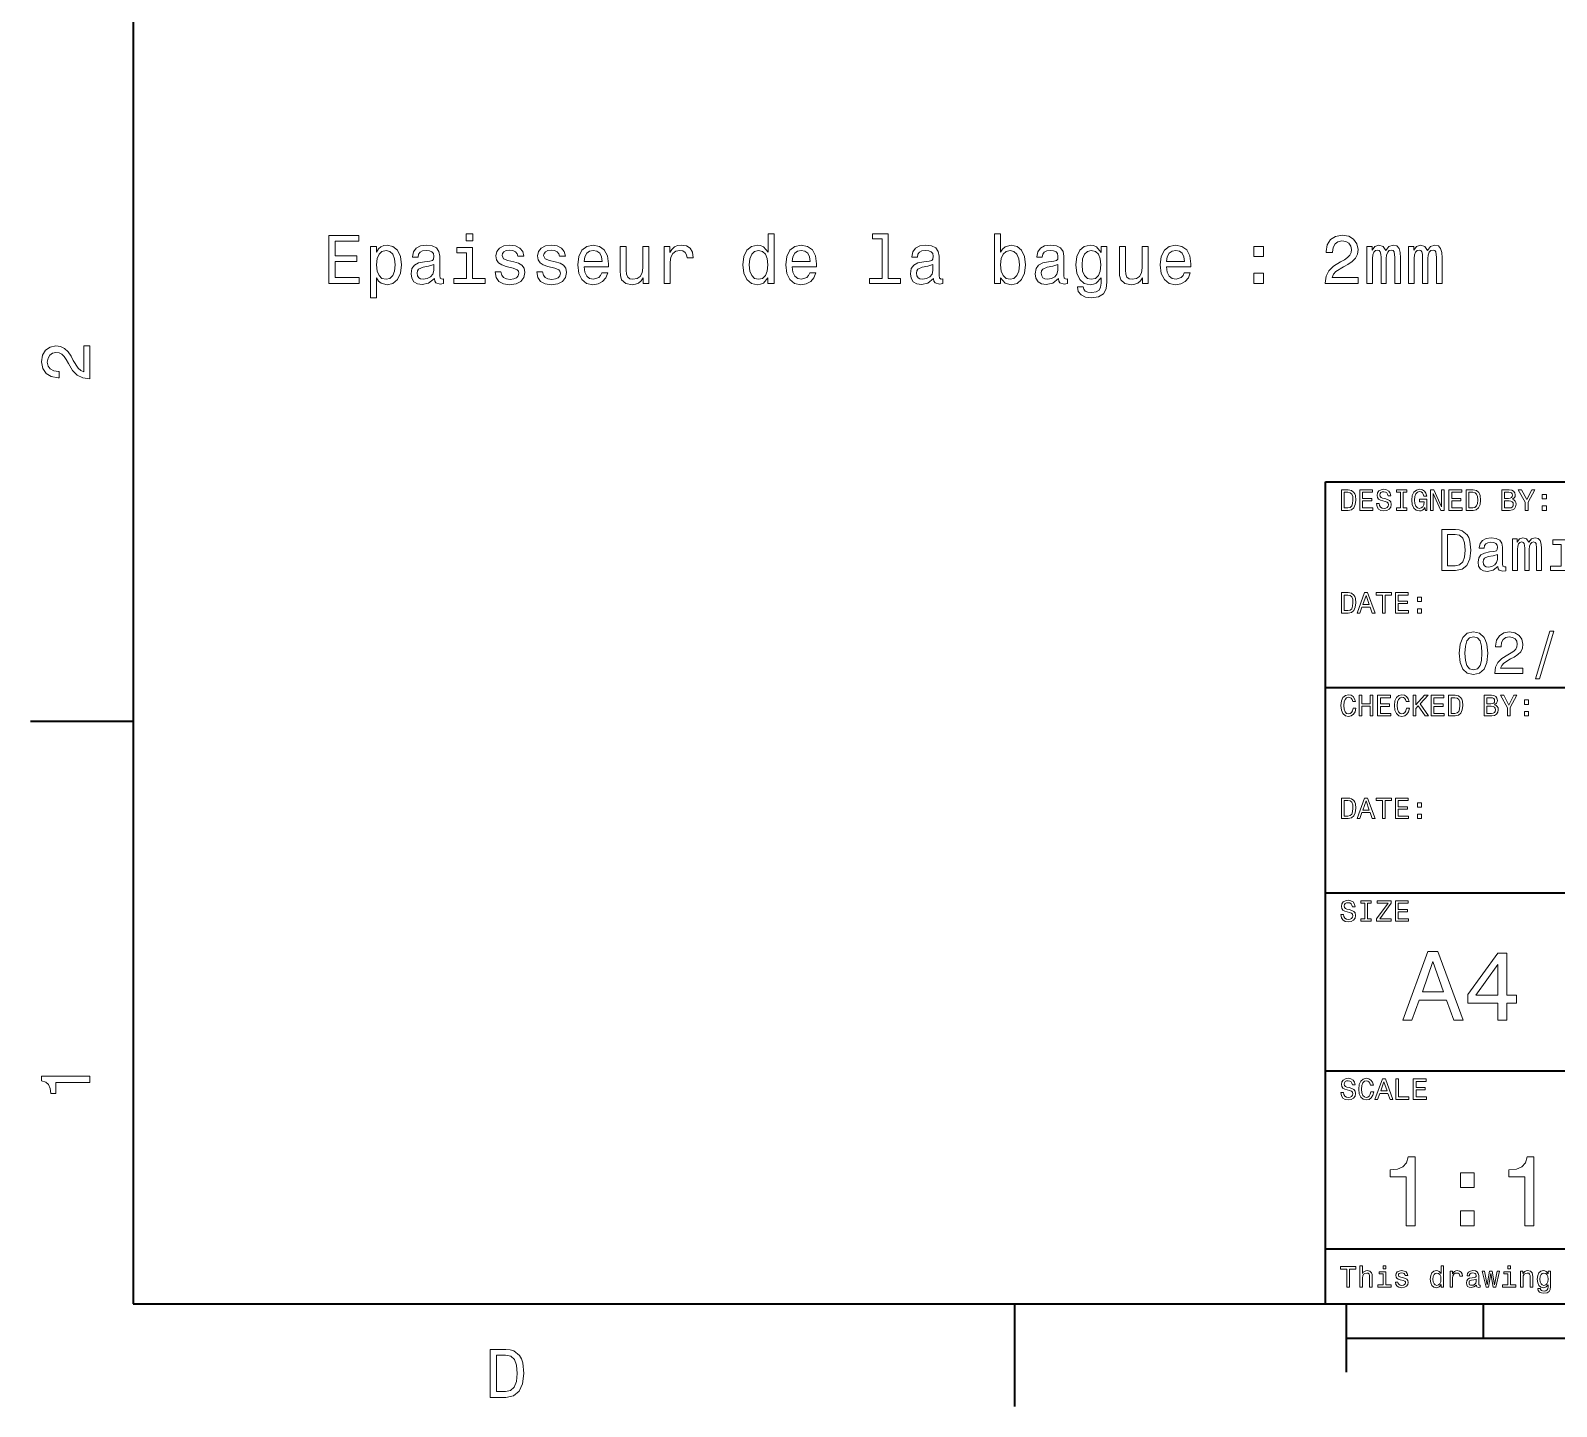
# Model space of a CAD drawing. Extents: x 0 to 297, y 0 to 210.
# Drawn here: x 2.5 to 113.8, y 2.5 to 103 of the extents above; entities that cross this region are included whole.
import ezdxf

# ---------------------------------------------------------------- set-up
doc = ezdxf.new("R2010")
doc.units = 0

msp = doc.modelspace()

# ---------------------------------------------------------------- linework, layer by layer
at = {"color": 7, "lineweight": 35}
for p, q in [((10, 200), (10, 10)), ((97, 10), (97, 70)), ((97, 70), (287, 70)), ((97, 55), (142, 55)), ((97, 40), (262, 40)), ((97, 27), (262, 27)), ((97, 14), (262, 14)), ((10, 10), (287, 10)), ((97, 10), (287, 10)), ((98.5, 7.5), (198.5, 7.5))]:
    msp.add_line(p, q, dxfattribs=at)
at = {"color": 7, "lineweight": 35, "ltscale": 0.1875}
for p, q in [((10, 52.5), (2.5, 52.5)), ((74.300003, 10), (74.300003, 2.5))]:
    msp.add_line(p, q, dxfattribs=at)
at = {"color": 7, "lineweight": 35, "ltscale": 0.125}
msp.add_line((98.5, 10), (98.5, 5), dxfattribs=at)
at = {"color": 7, "lineweight": 35, "ltscale": 0.0625}
msp.add_line((108.5, 10), (108.5, 7.5), dxfattribs=at)
at = {"color": 7, "lineweight": 13}
for points in [[(24.27186, 84.483429), (26.490881, 84.483429), (26.490881, 84.907059), (24.735838, 84.907059), (24.735838, 86.092216), (26.299238, 86.092216), (26.299238, 86.510803), (24.735838, 86.510803), (24.735838, 87.559799), (26.450535, 87.559799), (26.450535, 87.983429), (24.27186, 87.983429)], [(34.766819, 88.104469), (34.297798, 88.104469), (34.297798, 87.600143), (34.766819, 87.600143)], [(56.311485, 84.902016), (56.311485, 84.483429), (56.755291, 84.483429), (56.755291, 88.104469), (56.316528, 88.104469), (56.316528, 86.778099), (55.978634, 87.161385), (55.771858, 87.252159), (55.534828, 87.28746), (55.106155, 87.1866), (54.7733, 86.904175), (54.556442, 86.450287), (54.480793, 85.840057), (54.556442, 85.229828), (54.7733, 84.770889), (55.106155, 84.483429), (55.534828, 84.387611), (55.771858, 84.422913), (55.983677, 84.513687)], [(64.637848, 87.73127), (64.637848, 84.856628), (63.725029, 84.856628), (63.725029, 84.483429), (65.989441, 84.483429), (65.989441, 84.856628), (65.081657, 84.856628), (65.081657, 88.104469), (63.941887, 88.104469), (63.941887, 87.73127)], [(73.281937, 84.902016), (73.609756, 84.513687), (74.058594, 84.387611), (74.482231, 84.483429), (74.820129, 84.770889), (75.031937, 85.229828), (75.112633, 85.840057), (75.031937, 86.450287), (74.815079, 86.904175), (74.482231, 87.1866), (74.058594, 87.28746), (73.614792, 87.156342), (73.433243, 86.994957), (73.281937, 86.778099), (73.281937, 88.104469), (72.838135, 88.104469), (72.838135, 84.483429), (73.281937, 84.483429)], [(96.964935, 84.483429), (99.37056, 84.483429), (99.37056, 84.917145), (97.469261, 84.917145), (97.575172, 85.154175), (97.756729, 85.350861), (98.316521, 85.708931), (98.614075, 85.860229), (98.94693, 86.077087), (99.18396, 86.329254), (99.320129, 86.626801), (99.37056, 86.964699), (99.284821, 87.388329), (99.047791, 87.721184), (98.684677, 87.932999), (98.21566, 88.008644), (97.731506, 87.922913), (97.363358, 87.685875), (97.12632, 87.30764), (97.045631, 86.808357), (97.045631, 86.737755), (97.504562, 86.737755), (97.504562, 86.778099), (97.54995, 87.12104), (97.686119, 87.373199), (97.902977, 87.534584), (98.190445, 87.590057), (98.482948, 87.539627), (98.699806, 87.413544), (98.841019, 87.216858), (98.891449, 86.969742), (98.856148, 86.737755), (98.76033, 86.541069), (98.598946, 86.369598), (98.377045, 86.2183), (98.079491, 86.056915), (97.585258, 85.744232), (97.237274, 85.411385), (97.030502, 85.007927), (96.964935, 84.498558)], [(27.741602, 86.773056), (27.741602, 87.191643), (27.297798, 87.191643), (27.297798, 83.434441), (27.741602, 83.434441), (27.741602, 84.896973), (27.897942, 84.659943), (28.074455, 84.503601), (28.518259, 84.387611), (28.941891, 84.483429), (29.274742, 84.770889), (29.491602, 85.224785), (29.572292, 85.840057), (29.491602, 86.450287), (29.274742, 86.904175), (28.941891, 87.1866), (28.518259, 87.28746), (28.276184, 87.257202), (28.069412, 87.161385), (27.892899, 87)], [(28.44261, 84.786026), (28.14506, 84.851585), (27.928202, 85.053314), (27.792034, 85.381126), (27.746645, 85.840057), (27.792034, 86.293945), (27.928202, 86.621758), (28.14506, 86.818443), (28.44261, 86.889046), (28.714945, 86.818443), (28.931803, 86.616714), (29.06797, 86.288902), (29.118402, 85.840057), (29.06797, 85.386169), (28.931803, 85.053314), (28.714945, 84.851585)], [(31.967827, 84.836456), (31.967827, 84.821327), (31.993042, 84.649857), (32.068691, 84.528816), (32.386414, 84.432999), (32.633533, 84.473343), (32.633533, 84.816284), (32.527626, 84.801155), (32.386414, 84.866714), (32.361198, 85.068443), (32.361198, 86.470459), (32.300678, 86.828529), (32.124168, 87.080688), (31.816528, 87.231987), (31.382813, 87.28746), (30.959181, 87.226944), (30.646502, 87.055473), (30.449814, 86.788185), (30.384253, 86.435158), (30.384253, 86.4049), (30.782669, 86.4049), (30.81797, 86.616714), (30.928921, 86.768013), (31.110477, 86.858788), (31.367683, 86.894089), (31.614799, 86.868874), (31.791313, 86.793228), (31.897221, 86.662102), (31.932524, 86.480545), (31.91235, 86.26873), (31.831659, 86.162827), (31.62993, 86.112389), (31.251688, 86.072044), (30.81797, 85.98127), (30.510334, 85.819885), (30.328777, 85.567726), (30.273302, 85.194527), (30.323734, 84.861671), (30.480074, 84.614555), (30.732235, 84.458214), (31.080219, 84.40274), (31.549238, 84.508644)], [(34.751686, 84.856628), (34.751686, 87.100861), (33.611919, 87.100861), (33.611919, 86.722626), (34.307884, 86.722626), (34.307884, 84.856628), (33.400105, 84.856628), (33.400105, 84.483429), (35.669556, 84.483429), (35.669556, 84.856628)], [(37.757454, 86.061958), (37.328777, 86.162827), (37.011055, 86.278816), (36.905148, 86.515846), (36.935406, 86.682274), (37.041313, 86.803314), (37.212784, 86.87896), (37.4599, 86.909218), (37.696934, 86.87896), (37.883533, 86.788185), (38.00457, 86.652016), (38.055, 86.470459), (38.48872, 86.470459), (38.48872, 86.480545), (38.413071, 86.808357), (38.206299, 87.065559), (37.883533, 87.226944), (37.4599, 87.28746), (37.031227, 87.226944), (36.718548, 87.060516), (36.521862, 86.8134), (36.461342, 86.500717), (36.506733, 86.198128), (36.647942, 85.986313), (36.879929, 85.835014), (37.217827, 85.729103), (37.712063, 85.60807), (38.014656, 85.481987), (38.095348, 85.381126), (38.125607, 85.229828), (38.080219, 85.043228), (37.959183, 84.902016), (37.762497, 84.811241), (37.500248, 84.780983), (37.22287, 84.811241), (37.021141, 84.917145), (36.884972, 85.088615), (36.829498, 85.325645), (36.400826, 85.325645), (36.471428, 84.922188), (36.6782, 84.629684), (37.006012, 84.453171), (37.4599, 84.387611), (37.933964, 84.453171), (38.281948, 84.629684), (38.493763, 84.912102), (38.569412, 85.280258), (38.513935, 85.597984), (38.357597, 85.814842), (38.100391, 85.956055)], [(40.793476, 86.061958), (40.364799, 86.162827), (40.047077, 86.278816), (39.94117, 86.515846), (39.971428, 86.682274), (40.077339, 86.803314), (40.248806, 86.87896), (40.495926, 86.909218), (40.732956, 86.87896), (40.919556, 86.788185), (41.040596, 86.652016), (41.091026, 86.470459), (41.524742, 86.470459), (41.524742, 86.480545), (41.449097, 86.808357), (41.242325, 87.065559), (40.919556, 87.226944), (40.495926, 87.28746), (40.067253, 87.226944), (39.75457, 87.060516), (39.557884, 86.8134), (39.497368, 86.500717), (39.542755, 86.198128), (39.683964, 85.986313), (39.915955, 85.835014), (40.253849, 85.729103), (40.748085, 85.60807), (41.050682, 85.481987), (41.131371, 85.381126), (41.161629, 85.229828), (41.116241, 85.043228), (40.995205, 84.902016), (40.798519, 84.811241), (40.53627, 84.780983), (40.258896, 84.811241), (40.057163, 84.917145), (39.920998, 85.088615), (39.86552, 85.325645), (39.436848, 85.325645), (39.507454, 84.922188), (39.714226, 84.629684), (40.042034, 84.453171), (40.495926, 84.387611), (40.969986, 84.453171), (41.31797, 84.629684), (41.529785, 84.912102), (41.605434, 85.280258), (41.549957, 85.597984), (41.39362, 85.814842), (41.136414, 85.956055)], [(42.891457, 85.708931), (44.666672, 85.708931), (44.671715, 85.915703), (44.591026, 86.495674), (44.369125, 86.929398), (44.016098, 87.191643), (43.547077, 87.28746), (43.088142, 87.1866), (42.735119, 86.904175), (42.508171, 86.445244), (42.427483, 85.840057), (42.503128, 85.219742), (42.730072, 84.765846), (43.078056, 84.483429), (43.531948, 84.387611), (43.92532, 84.453171), (44.248085, 84.624641), (44.485119, 84.896973), (44.621284, 85.260086), (44.182526, 85.260086), (44.091743, 85.058357), (43.960625, 84.907059), (43.587425, 84.786026), (43.299957, 84.841499), (43.083099, 85.018013), (42.941891, 85.305473), (42.891457, 85.693802)], [(42.891457, 86.08213), (42.946934, 86.430115), (43.083099, 86.687317), (43.289871, 86.843658), (43.56221, 86.899132), (43.829498, 86.843658), (44.03627, 86.687317), (44.162354, 86.430115), (44.207741, 86.08213)], [(47.627052, 87.191643), (47.183247, 87.191643), (47.183247, 85.628242), (47.132813, 85.265129), (46.986561, 85.002884), (46.759613, 84.841499), (46.462067, 84.791069), (46.225033, 84.831413), (46.073738, 84.952446), (45.987999, 85.159218), (45.967827, 85.451729), (45.967827, 87.191643), (45.524025, 87.191643), (45.524025, 85.411385), (45.539154, 85.053314), (45.634975, 84.75576), (45.927483, 84.483429), (46.3965, 84.387611), (46.648666, 84.422913), (46.865524, 84.513687), (47.052124, 84.670029), (47.203419, 84.896973), (47.203419, 84.483429), (47.627052, 84.483429)], [(48.7416, 84.483429), (49.185406, 84.483429), (49.185406, 86.0317), (49.230797, 86.4049), (49.366962, 86.672188), (49.588867, 86.833572), (49.886414, 86.889046), (50.108315, 86.853745), (50.274742, 86.752884), (50.37561, 86.581413), (50.410912, 86.349426), (50.859756, 86.349426), (50.79924, 86.757927), (50.632813, 87.05043), (50.355434, 87.226944), (49.977196, 87.28746), (49.719986, 87.247116), (49.498085, 87.146255), (49.301399, 86.974785), (49.145058, 86.742798), (49.145058, 87.191643), (48.7416, 87.191643)], [(55.610477, 86.889046), (55.902985, 86.818443), (56.124886, 86.621758), (56.256008, 86.293945), (56.306442, 85.840057), (56.256008, 85.381126), (56.124886, 85.053314), (55.902985, 84.851585), (55.610477, 84.786026), (55.333099, 84.851585), (55.121284, 85.053314), (54.980072, 85.386169), (54.934685, 85.840057), (54.980072, 86.288902), (55.121284, 86.616714), (55.333099, 86.818443)], [(58.071571, 85.708931), (59.846786, 85.708931), (59.85183, 85.915703), (59.771137, 86.495674), (59.549236, 86.929398), (59.196209, 87.191643), (58.727192, 87.28746), (58.268257, 87.1866), (57.91523, 86.904175), (57.688286, 86.445244), (57.607594, 85.840057), (57.683243, 85.219742), (57.910187, 84.765846), (58.258171, 84.483429), (58.712059, 84.387611), (59.105434, 84.453171), (59.4282, 84.624641), (59.66523, 84.896973), (59.801399, 85.260086), (59.362637, 85.260086), (59.271858, 85.058357), (59.140736, 84.907059), (58.767536, 84.786026), (58.480072, 84.841499), (58.263214, 85.018013), (58.122002, 85.305473), (58.071571, 85.693802)], [(58.071571, 86.08213), (58.127045, 86.430115), (58.263214, 86.687317), (58.469986, 86.843658), (58.742321, 86.899132), (59.009613, 86.843658), (59.216385, 86.687317), (59.342464, 86.430115), (59.387852, 86.08213)], [(68.400101, 84.836456), (68.400101, 84.821327), (68.425316, 84.649857), (68.500961, 84.528816), (68.818687, 84.432999), (69.065804, 84.473343), (69.065804, 84.816284), (68.9599, 84.801155), (68.818687, 84.866714), (68.793472, 85.068443), (68.793472, 86.470459), (68.732956, 86.828529), (68.556442, 87.080688), (68.248802, 87.231987), (67.815079, 87.28746), (67.391449, 87.226944), (67.078773, 87.055473), (66.882088, 86.788185), (66.816528, 86.435158), (66.816528, 86.4049), (67.214935, 86.4049), (67.250244, 86.616714), (67.361191, 86.768013), (67.542755, 86.858788), (67.799957, 86.894089), (68.047073, 86.868874), (68.223587, 86.793228), (68.329498, 86.662102), (68.364792, 86.480545), (68.34462, 86.26873), (68.263931, 86.162827), (68.062202, 86.112389), (67.68396, 86.072044), (67.250244, 85.98127), (66.942604, 85.819885), (66.761047, 85.567726), (66.705574, 85.194527), (66.756012, 84.861671), (66.912346, 84.614555), (67.164505, 84.458214), (67.512489, 84.40274), (67.981506, 84.508644)], [(74.658737, 85.840057), (74.608307, 85.386169), (74.472137, 85.053314), (74.25528, 84.851585), (73.982948, 84.786026), (73.685394, 84.851585), (73.468536, 85.053314), (73.332375, 85.381126), (73.286987, 85.840057), (73.332375, 86.293945), (73.468536, 86.621758), (73.685394, 86.818443), (73.982948, 86.889046), (74.25528, 86.818443), (74.472137, 86.616714), (74.608307, 86.288902)], [(77.508163, 84.836456), (77.508163, 84.821327), (77.533386, 84.649857), (77.609024, 84.528816), (77.926758, 84.432999), (78.173874, 84.473343), (78.173874, 84.816284), (78.067963, 84.801155), (77.926758, 84.866714), (77.901535, 85.068443), (77.901535, 86.470459), (77.841019, 86.828529), (77.664505, 87.080688), (77.356873, 87.231987), (76.923149, 87.28746), (76.499519, 87.226944), (76.186844, 87.055473), (75.990158, 86.788185), (75.924591, 86.435158), (75.924591, 86.4049), (76.323006, 86.4049), (76.358307, 86.616714), (76.469261, 86.768013), (76.650818, 86.858788), (76.90802, 86.894089), (77.155136, 86.868874), (77.33165, 86.793228), (77.437561, 86.662102), (77.472862, 86.480545), (77.45269, 86.26873), (77.371994, 86.162827), (77.170273, 86.112389), (76.792023, 86.072044), (76.358307, 85.98127), (76.050674, 85.819885), (75.869118, 85.567726), (75.813644, 85.194527), (75.864075, 84.861671), (76.020416, 84.614555), (76.272575, 84.458214), (76.62056, 84.40274), (77.089577, 84.508644)], [(81.043472, 84.604469), (81.043472, 87.191643), (80.619835, 87.191643), (80.619835, 86.752884), (80.271851, 87.151299), (80.060036, 87.252159), (79.823006, 87.28746), (79.394333, 87.1866), (79.061478, 86.904175), (78.84462, 86.450287), (78.768967, 85.840057), (78.84462, 85.224785), (79.061478, 84.770889), (79.394333, 84.483429), (79.823006, 84.387611), (80.065079, 84.422913), (80.266815, 84.513687), (80.619835, 84.896973), (80.619835, 84.513687), (80.579491, 84.211098), (80.468536, 83.994232), (80.256721, 83.868156), (79.938995, 83.822769), (79.661621, 83.853027), (79.464935, 83.928673), (79.348938, 84.059799), (79.313644, 84.236313), (78.884964, 84.236313), (78.884964, 84.216141), (78.950531, 83.893372), (79.152252, 83.651299), (79.475021, 83.494957), (79.913788, 83.439484), (80.438278, 83.515129), (80.786263, 83.726944), (80.982948, 84.0951)], [(79.227905, 85.840057), (79.273293, 86.288902), (79.409462, 86.621758), (79.621277, 86.818443), (79.903702, 86.889046), (80.201248, 86.818443), (80.423149, 86.621758), (80.559319, 86.288902), (80.609749, 85.840057), (80.559319, 85.381126), (80.423149, 85.053314), (80.201248, 84.851585), (79.903702, 84.786026), (79.621277, 84.851585), (79.409462, 85.053314), (79.273293, 85.386169)], [(84.059311, 87.191643), (83.615509, 87.191643), (83.615509, 85.628242), (83.565079, 85.265129), (83.418823, 85.002884), (83.191879, 84.841499), (82.894333, 84.791069), (82.657303, 84.831413), (82.505997, 84.952446), (82.420265, 85.159218), (82.400093, 85.451729), (82.400093, 87.191643), (81.956291, 87.191643), (81.956291, 85.411385), (81.97142, 85.053314), (82.067245, 84.75576), (82.359749, 84.483429), (82.828766, 84.387611), (83.080933, 84.422913), (83.297791, 84.513687), (83.48439, 84.670029), (83.635681, 84.896973), (83.635681, 84.483429), (84.059311, 84.483429)], [(85.395767, 85.708931), (87.17099, 85.708931), (87.176025, 85.915703), (87.095337, 86.495674), (86.873436, 86.929398), (86.520409, 87.191643), (86.051392, 87.28746), (85.592453, 87.1866), (85.239426, 86.904175), (85.012482, 86.445244), (84.931793, 85.840057), (85.007446, 85.219742), (85.23439, 84.765846), (85.582367, 84.483429), (86.036255, 84.387611), (86.429634, 84.453171), (86.752396, 84.624641), (86.989426, 84.896973), (87.125595, 85.260086), (86.686836, 85.260086), (86.596054, 85.058357), (86.464935, 84.907059), (86.091736, 84.786026), (85.804276, 84.841499), (85.587418, 85.018013), (85.446198, 85.305473), (85.395767, 85.693802)], [(85.395767, 86.08213), (85.451248, 86.430115), (85.587418, 86.687317), (85.794189, 86.843658), (86.066521, 86.899132), (86.333817, 86.843658), (86.540588, 86.687317), (86.666664, 86.430115), (86.712051, 86.08213)], [(91.775452, 86.440201), (92.47142, 86.440201), (92.47142, 87.191643), (91.775452, 87.191643)], [(100.011055, 84.483429), (100.419556, 84.483429), (100.419556, 86.293945), (100.444771, 86.566284), (100.520416, 86.76297), (100.636414, 86.87896), (100.787712, 86.924355), (100.908745, 86.884003), (100.989441, 86.783142), (101.029785, 86.611671), (101.044914, 86.384727), (101.044914, 84.483429), (101.4282, 84.483429), (101.4282, 86.293945), (101.453415, 86.561241), (101.52906, 86.757927), (101.650101, 86.87896), (101.801399, 86.924355), (101.922432, 86.884003), (102.003128, 86.783142), (102.053558, 86.384727), (102.053558, 84.483429), (102.462059, 84.483429), (102.462059, 86.354469), (102.436844, 86.742798), (102.356155, 87.040344), (102.194771, 87.221901), (101.932518, 87.28746), (101.624886, 87.1866), (101.387856, 86.894089), (101.201256, 87.181557), (100.888573, 87.28746), (100.601112, 87.1866), (100.404427, 86.904175), (100.404427, 87.191643), (100.011055, 87.191643)], [(103.047081, 84.483429), (103.455582, 84.483429), (103.455582, 86.293945), (103.480797, 86.566284), (103.556442, 86.76297), (103.67244, 86.87896), (103.823738, 86.924355), (103.944771, 86.884003), (104.025467, 86.783142), (104.065811, 86.611671), (104.08094, 86.384727), (104.08094, 84.483429), (104.464226, 84.483429), (104.464226, 86.293945), (104.489441, 86.561241), (104.565086, 86.757927), (104.686127, 86.87896), (104.837425, 86.924355), (104.958458, 86.884003), (105.039154, 86.783142), (105.089584, 86.384727), (105.089584, 84.483429), (105.498085, 84.483429), (105.498085, 86.354469), (105.47287, 86.742798), (105.392181, 87.040344), (105.230797, 87.221901), (104.968544, 87.28746), (104.660912, 87.1866), (104.423882, 86.894089), (104.237282, 87.181557), (103.924599, 87.28746), (103.637138, 87.1866), (103.440453, 86.904175), (103.440453, 87.191643), (103.047081, 87.191643)], [(31.917395, 85.431557), (31.856876, 85.169312), (31.695492, 84.967575), (31.453417, 84.836456), (31.155867, 84.791069), (30.964224, 84.816284), (30.828056, 84.896973), (30.742323, 85.038185), (30.717106, 85.234871), (30.737278, 85.411385), (30.81797, 85.53746), (31.140738, 85.678673), (31.549238, 85.739189), (31.917395, 85.860229)], [(68.34967, 85.431557), (68.289146, 85.169312), (68.127762, 84.967575), (67.885689, 84.836456), (67.588135, 84.791069), (67.3965, 84.816284), (67.26033, 84.896973), (67.174591, 85.038185), (67.149384, 85.234871), (67.169556, 85.411385), (67.250244, 85.53746), (67.573013, 85.678673), (67.981506, 85.739189), (68.34967, 85.860229)], [(77.457733, 85.431557), (77.397217, 85.169312), (77.235832, 84.967575), (76.993759, 84.836456), (76.696205, 84.791069), (76.504562, 84.816284), (76.368393, 84.896973), (76.282661, 85.038185), (76.257446, 85.234871), (76.277618, 85.411385), (76.358307, 85.53746), (76.681076, 85.678673), (77.089577, 85.739189), (77.457733, 85.860229)], [(91.775452, 84.483429), (92.47142, 84.483429), (92.47142, 85.234871), (91.775452, 85.234871)], [(6.833213, 77.519447), (6.833213, 79.925072), (6.399496, 79.925072), (6.399496, 78.023773), (6.162464, 78.129684), (5.965778, 78.311241), (5.607709, 78.871033), (5.456412, 79.168587), (5.239553, 79.501442), (4.987392, 79.738472), (4.689842, 79.874641), (4.351945, 79.925072), (3.928314, 79.839333), (3.595461, 79.602303), (3.383646, 79.239189), (3.307997, 78.770172), (3.393732, 78.286018), (3.630764, 77.91787), (4.009006, 77.680832), (4.508286, 77.600143), (4.578891, 77.600143), (4.578891, 78.059074), (4.538545, 78.059074), (4.195605, 78.104462), (3.943444, 78.240631), (3.782061, 78.457489), (3.726585, 78.744957), (3.777017, 79.03746), (3.903098, 79.254318), (4.099784, 79.395531), (4.346902, 79.445961), (4.578891, 79.41066), (4.775577, 79.314842), (4.947046, 79.153458), (5.098343, 78.931557), (5.259727, 78.634003), (5.572406, 78.139771), (5.90526, 77.791786), (6.308718, 77.585014), (6.818084, 77.519447)], [(98.648415, 69.418587), (98.149132, 69.418587), (98.149132, 67.918587), (98.648415, 67.918587), (98.884003, 67.966141), (99.059074, 68.110947), (99.167145, 68.346542), (99.206055, 68.668587), (99.171471, 68.997116), (99.128242, 69.126801), (99.067726, 69.230545), (98.892654, 69.371033), (98.778099, 69.405617)], [(98.633286, 69.239189), (98.797554, 69.206772), (98.909943, 69.107346), (98.976944, 68.930115), (98.998558, 68.668587), (98.974785, 68.415703), (98.907784, 68.238472), (98.793228, 68.132561), (98.633286, 68.097984), (98.350143, 68.097984), (98.350143, 69.239189)], [(99.497841, 67.918587), (100.448845, 67.918587), (100.448845, 68.100143), (99.696686, 68.100143), (99.696686, 68.60807), (100.366714, 68.60807), (100.366714, 68.78746), (99.696686, 68.78746), (99.696686, 69.23703), (100.431557, 69.23703), (100.431557, 69.418587), (99.497841, 69.418587)], [(100.911385, 68.413544), (100.714699, 68.413544), (100.757927, 68.184441), (100.865997, 68.015846), (101.032417, 67.914261), (101.257202, 67.877518), (101.479828, 67.912102), (101.646255, 68.007202), (101.752159, 68.156342), (101.791069, 68.353027), (101.758644, 68.530258), (101.66787, 68.644814), (101.520897, 68.720459), (101.324211, 68.776657), (101.155617, 68.817719), (101.045387, 68.865273), (100.982712, 68.934441), (100.963257, 69.042503), (100.982712, 69.139771), (101.038902, 69.213257), (101.125359, 69.26297), (101.24424, 69.280258), (101.365273, 69.258644), (101.460373, 69.200287), (101.523056, 69.103027), (101.553314, 68.971184), (101.75, 68.971184), (101.75, 68.975502), (101.715416, 69.178673), (101.613831, 69.329971), (101.453888, 69.425072), (101.237755, 69.457489), (101.043228, 69.425072), (100.89193, 69.33429), (100.79467, 69.193802), (100.760086, 69.012245), (100.788185, 68.850143), (100.870316, 68.739914), (101, 68.666428), (101.177231, 68.610229), (101.352303, 68.560516), (101.484154, 68.51297), (101.564117, 68.443802), (101.592216, 68.331413), (101.566284, 68.216858), (101.499283, 68.130402), (101.397697, 68.07637), (101.265854, 68.059074), (101.118874, 68.082855), (101.006485, 68.152016), (100.935158, 68.264404)], [(102.454613, 68.100143), (102.177956, 68.100143), (102.177956, 67.918587), (102.930115, 67.918587), (102.930115, 68.100143), (102.653458, 68.100143), (102.653458, 69.23703), (102.930115, 69.23703), (102.930115, 69.418587), (102.177956, 69.418587), (102.177956, 69.23703), (102.454613, 69.23703)], [(104.250717, 68.119598), (104.287468, 67.918587), (104.395531, 67.918587), (104.395531, 68.729103), (103.848701, 68.729103), (103.848701, 68.545387), (104.185883, 68.545387), (104.185883, 68.532417), (104.159943, 68.333572), (104.090775, 68.1866), (103.984871, 68.093658), (103.853027, 68.0634), (103.706055, 68.102303), (103.591499, 68.219017), (103.518013, 68.411385), (103.492073, 68.675072), (103.515854, 68.9366), (103.58934, 69.12896), (103.706055, 69.245674), (103.863831, 69.286743), (103.971901, 69.265129), (104.060516, 69.204613), (104.125359, 69.103027), (104.162102, 68.966858), (104.376083, 68.966858), (104.319885, 69.174347), (104.213974, 69.329971), (104.064842, 69.425072), (103.876801, 69.459656), (103.630402, 69.405617), (103.444527, 69.247841), (103.325645, 68.999275), (103.284584, 68.668587), (103.325645, 68.335732), (103.444527, 68.087173), (103.619598, 67.92939), (103.840057, 67.877518), (103.963257, 67.894814), (104.073486, 67.938042), (104.168587, 68.013687)], [(104.663544, 67.918587), (104.842941, 67.918587), (104.842941, 69.148415), (105.41787, 67.918587), (105.649139, 67.918587), (105.649139, 69.418587), (105.467583, 69.418587), (105.467583, 68.188759), (104.899139, 69.418587), (104.663544, 69.418587)], [(106.003601, 67.918587), (106.954613, 67.918587), (106.954613, 68.100143), (106.202454, 68.100143), (106.202454, 68.60807), (106.872482, 68.60807), (106.872482, 68.78746), (106.202454, 68.78746), (106.202454, 69.23703), (106.937317, 69.23703), (106.937317, 69.418587), (106.003601, 69.418587)], [(107.756485, 69.418587), (107.257202, 69.418587), (107.257202, 67.918587), (107.756485, 67.918587), (107.992073, 67.966141), (108.167145, 68.110947), (108.275215, 68.346542), (108.314117, 68.668587), (108.279541, 68.997116), (108.236313, 69.126801), (108.175797, 69.230545), (108.000717, 69.371033), (107.886169, 69.405617)], [(107.741356, 69.239189), (107.905617, 69.206772), (108.018013, 69.107346), (108.085014, 68.930115), (108.106628, 68.668587), (108.082855, 68.415703), (108.015854, 68.238472), (107.901299, 68.132561), (107.741356, 68.097984), (107.458214, 68.097984), (107.458214, 69.239189)], [(110.631126, 68.729103), (110.782425, 68.854469), (110.821327, 68.938759), (110.834297, 69.042503), (110.806198, 69.204613), (110.721901, 69.321327), (110.585739, 69.392647), (110.395538, 69.418587), (109.861671, 69.418587), (109.861671, 67.918587), (110.425797, 67.918587), (110.626801, 67.948845), (110.77594, 68.03746), (110.868881, 68.177956), (110.901299, 68.368156), (110.881844, 68.495674), (110.829971, 68.601585), (110.745682, 68.67939)], [(110.354469, 68.796112), (110.060516, 68.796112), (110.060516, 69.239189), (110.371758, 69.239189), (110.488472, 69.226227), (110.570602, 69.187317), (110.620316, 69.120316), (110.637611, 69.020889), (110.618156, 68.921471), (110.566284, 68.852303), (110.477669, 68.809074)], [(111.774498, 67.918587), (111.774498, 68.525932), (112.267296, 69.420746), (112.042511, 69.420746), (111.672913, 68.709656), (111.298996, 69.420746), (111.059082, 69.420746), (111.573486, 68.51297), (111.573486, 67.918587)], [(112.814125, 68.757202), (113.112396, 68.757202), (113.112396, 69.079247), (112.814125, 69.079247)], [(110.402016, 68.097984), (110.060516, 68.097984), (110.060516, 68.614555), (110.382568, 68.614555), (110.51873, 68.599426), (110.615997, 68.554031), (110.674355, 68.476227), (110.693802, 68.363831), (110.674355, 68.244957), (110.620316, 68.162827), (110.529541, 68.113113)], [(112.814125, 67.918587), (113.112396, 67.918587), (113.112396, 68.240631), (112.814125, 68.240631)], [(106.484146, 66.520172), (105.485588, 66.520172), (105.485588, 63.520172), (106.484146, 63.520172), (106.95533, 63.615273), (107.305473, 63.9049), (107.521614, 64.376083), (107.599419, 65.020172), (107.530258, 65.677231), (107.443802, 65.9366), (107.322762, 66.144089), (106.972618, 66.425072), (106.743515, 66.494232)], [(106.453888, 66.161385), (106.782417, 66.096542), (107.007202, 65.897697), (107.141205, 65.543228), (107.184433, 65.020172), (107.136887, 64.514412), (107.002876, 64.159943), (106.773773, 63.948128), (106.453888, 63.878963), (105.887604, 63.878963), (105.887604, 66.161385)], [(109.574928, 63.822765), (109.574928, 63.809799), (109.596542, 63.662823), (109.661377, 63.559078), (109.933716, 63.476944), (110.145531, 63.511528), (110.145531, 63.805473), (110.054749, 63.792507), (109.933716, 63.848701), (109.912102, 64.021614), (109.912102, 65.223343), (109.860229, 65.530258), (109.708931, 65.746399), (109.445244, 65.876083), (109.073486, 65.92363), (108.710373, 65.871758), (108.44236, 65.724785), (108.273773, 65.495674), (108.217575, 65.193085), (108.217575, 65.167145), (108.559074, 65.167145), (108.589333, 65.348701), (108.684433, 65.478386), (108.840057, 65.556198), (109.060516, 65.586456), (109.272331, 65.564842), (109.42363, 65.5), (109.514404, 65.387604), (109.544662, 65.231987), (109.527374, 65.05043), (109.458214, 64.959656), (109.285301, 64.916428), (108.96109, 64.881844), (108.589333, 64.804031), (108.325645, 64.665703), (108.170029, 64.44957), (108.122475, 64.129684), (108.165703, 63.844379), (108.299706, 63.632565), (108.515846, 63.498558), (108.814117, 63.451008), (109.216133, 63.541786)], [(110.646973, 63.520172), (110.997116, 63.520172), (110.997116, 65.072044), (111.01873, 65.305473), (111.083572, 65.47406), (111.182991, 65.573486), (111.312675, 65.612389), (111.416428, 65.577812), (111.485588, 65.491356), (111.520172, 65.344383), (111.533142, 65.149857), (111.533142, 63.520172), (111.861671, 63.520172), (111.861671, 65.072044), (111.883286, 65.301155), (111.948128, 65.469742), (112.051872, 65.573486), (112.181557, 65.612389), (112.285301, 65.577812), (112.354462, 65.491356), (112.39769, 65.149857), (112.39769, 63.520172), (112.747833, 63.520172), (112.747833, 65.123917), (112.726219, 65.456772), (112.657059, 65.711815), (112.51873, 65.867432), (112.293945, 65.92363), (112.030258, 65.837173), (111.827087, 65.586456), (111.667145, 65.832855), (111.399132, 65.92363), (111.152733, 65.837173), (110.984146, 65.5951), (110.984146, 65.841499), (110.646973, 65.841499)], [(114.5634, 63.840057), (114.5634, 65.763687), (113.586456, 65.763687), (113.586456, 65.439484), (114.182999, 65.439484), (114.182999, 63.840057), (113.4049, 63.840057), (113.4049, 63.520172), (115.350143, 63.520172), (115.350143, 63.840057)], [(109.5317, 64.332855), (109.479828, 64.10807), (109.341499, 63.935158), (109.134003, 63.822765), (108.87896, 63.783859), (108.714691, 63.805473), (108.597977, 63.874638), (108.52449, 63.995678), (108.502876, 64.164261), (108.520172, 64.315559), (108.589333, 64.42363), (108.86599, 64.54467), (109.216133, 64.596542), (109.5317, 64.700287)], [(98.648415, 61.918587), (98.149132, 61.918587), (98.149132, 60.418587), (98.648415, 60.418587), (98.884003, 60.466137), (99.059074, 60.61095), (99.167145, 60.846542), (99.206055, 61.168587), (99.171471, 61.497116), (99.128242, 61.626801), (99.067726, 61.730545), (98.892654, 61.871037), (98.778099, 61.905617)], [(98.633286, 61.739193), (98.797554, 61.706772), (98.909943, 61.607349), (98.976944, 61.430115), (98.998558, 61.168587), (98.974785, 60.915707), (98.907784, 60.738472), (98.793228, 60.632565), (98.633286, 60.59798), (98.350143, 60.59798), (98.350143, 61.739193)], [(99.29467, 60.418587), (99.493515, 60.418587), (99.651299, 60.859509), (100.25, 60.859509), (100.407784, 60.418587), (100.610954, 60.418587), (100.061958, 61.92075), (99.841499, 61.92075)], [(99.720459, 61.043228), (99.951729, 61.704609), (100.182999, 61.043228)], [(101.153458, 60.418587), (101.352303, 60.418587), (101.352303, 61.73703), (101.806198, 61.73703), (101.806198, 61.918587), (100.697403, 61.918587), (100.697403, 61.73703), (101.153458, 61.73703)], [(102.100143, 60.418587), (103.051155, 60.418587), (103.051155, 60.600143), (102.298988, 60.600143), (102.298988, 61.108067), (102.969025, 61.108067), (102.969025, 61.287464), (102.298988, 61.287464), (102.298988, 61.73703), (103.033859, 61.73703), (103.033859, 61.918587), (102.100143, 61.918587)], [(103.706055, 61.257202), (104.004326, 61.257202), (104.004326, 61.57925), (103.706055, 61.57925)], [(103.706055, 60.418587), (104.004326, 60.418587), (104.004326, 60.740631), (103.706055, 60.740631)], [(106.747841, 57.485592), (106.812683, 56.806915), (107.015846, 56.322765), (107.340057, 56.028816), (107.789627, 55.933716), (108.234871, 56.028816), (108.559074, 56.322765), (108.757927, 56.806915), (108.827087, 57.485592), (108.757927, 58.159943), (108.675789, 58.427952), (108.559074, 58.648415), (108.234871, 58.942364), (107.789627, 59.041786), (107.340057, 58.942364), (107.015846, 58.644093), (106.812683, 58.159943)], [(109.337173, 56.020172), (111.399132, 56.020172), (111.399132, 56.39193), (109.769455, 56.39193), (109.860229, 56.5951), (110.015846, 56.763687), (110.495674, 57.070606), (110.750717, 57.200287), (111.036026, 57.386166), (111.239197, 57.602306), (111.355911, 57.857349), (111.399132, 58.146973), (111.325645, 58.510086), (111.122475, 58.795387), (110.811241, 58.976944), (110.409218, 59.041786), (109.994232, 58.9683), (109.678673, 58.765129), (109.475502, 58.440922), (109.406342, 58.012966), (109.406342, 57.95245), (109.799713, 57.95245), (109.799713, 57.98703), (109.838615, 58.280979), (109.95533, 58.497116), (110.141212, 58.635445), (110.387604, 58.682995), (110.638329, 58.639771), (110.824203, 58.5317), (110.945244, 58.363113), (110.988472, 58.151295), (110.958214, 57.95245), (110.876083, 57.783859), (110.737755, 57.636887), (110.547546, 57.507202), (110.292503, 57.368874), (109.868874, 57.100864), (109.570602, 56.815559), (109.393372, 56.469738), (109.337173, 56.033142)], [(112.319885, 55.618156), (112.618156, 55.618156), (113.664268, 59.102306), (113.361671, 59.102306)], [(107.162827, 57.485592), (107.197403, 58.008644), (107.305473, 58.384727), (107.5, 58.605186), (107.789627, 58.682995), (108.074928, 58.605186), (108.269455, 58.384727), (108.377518, 58.008644), (108.412102, 57.485592), (108.377518, 56.958214), (108.269455, 56.58213), (108.074928, 56.361671), (107.789627, 56.288185), (107.5, 56.361671), (107.305473, 56.58213), (107.197403, 56.958214)], [(99.000717, 53.476223), (98.957489, 53.294666), (98.886169, 53.164986), (98.786743, 53.085014), (98.670029, 53.059078), (98.529541, 53.09798), (98.419312, 53.214695), (98.345818, 53.4049), (98.322044, 53.668587), (98.345818, 53.930115), (98.417145, 54.122478), (98.527374, 54.239193), (98.670029, 54.280258), (98.773773, 54.258644), (98.862389, 54.198124), (98.931557, 54.100864), (98.979103, 53.966858), (99.184441, 53.966858), (99.119598, 54.172188), (99.007202, 54.327808), (98.853745, 54.425072), (98.670029, 54.459652), (98.440926, 54.405617), (98.265854, 54.254322), (98.153458, 54.005764), (98.114555, 53.668587), (98.153458, 53.331409), (98.265854, 53.082851), (98.440926, 52.929394), (98.670029, 52.877522), (98.87104, 52.918587), (99.033142, 53.033138), (99.147697, 53.22118), (99.208214, 53.476223)], [(99.450287, 52.918587), (99.651299, 52.918587), (99.651299, 53.623199), (100.252159, 53.623199), (100.252159, 52.918587), (100.451012, 52.918587), (100.451012, 54.418587), (100.252159, 54.418587), (100.252159, 53.806915), (99.651299, 53.806915), (99.651299, 54.418587), (99.450287, 54.418587)], [(100.798988, 52.918587), (101.75, 52.918587), (101.75, 53.100143), (100.997841, 53.100143), (100.997841, 53.608067), (101.66787, 53.608067), (101.66787, 53.787464), (100.997841, 53.787464), (100.997841, 54.23703), (101.732712, 54.23703), (101.732712, 54.418587), (100.798988, 54.418587)], [(102.904182, 53.476223), (102.860954, 53.294666), (102.789627, 53.164986), (102.690201, 53.085014), (102.573486, 53.059078), (102.432999, 53.09798), (102.322769, 53.214695), (102.249283, 53.4049), (102.225502, 53.668587), (102.249283, 53.930115), (102.320602, 54.122478), (102.43084, 54.239193), (102.573486, 54.280258), (102.677231, 54.258644), (102.765854, 54.198124), (102.835014, 54.100864), (102.882568, 53.966858), (103.087898, 53.966858), (103.023056, 54.172188), (102.91066, 54.327808), (102.757202, 54.425072), (102.573486, 54.459652), (102.344383, 54.405617), (102.169312, 54.254322), (102.056915, 54.005764), (102.018013, 53.668587), (102.056915, 53.331409), (102.169312, 53.082851), (102.344383, 52.929394), (102.573486, 52.877522), (102.774498, 52.918587), (102.9366, 53.033138), (103.051155, 53.22118), (103.111671, 53.476223)], [(103.386169, 52.918587), (103.585014, 52.918587), (103.585014, 53.45245), (103.762245, 53.642651), (104.265854, 52.918587), (104.507927, 52.918587), (103.90274, 53.787464), (104.490631, 54.418587), (104.226944, 54.418587), (103.585014, 53.724781), (103.585014, 54.418587), (103.386169, 54.418587)], [(104.702454, 52.918587), (105.653458, 52.918587), (105.653458, 53.100143), (104.901299, 53.100143), (104.901299, 53.608067), (105.571327, 53.608067), (105.571327, 53.787464), (104.901299, 53.787464), (104.901299, 54.23703), (105.636169, 54.23703), (105.636169, 54.418587), (104.702454, 54.418587)], [(106.45533, 54.418587), (105.956055, 54.418587), (105.956055, 52.918587), (106.45533, 52.918587), (106.690926, 52.966137), (106.865997, 53.11095), (106.97406, 53.346542), (107.01297, 53.668587), (106.978386, 53.997116), (106.935158, 54.126801), (106.874641, 54.230545), (106.69957, 54.371037), (106.585014, 54.405617)], [(106.440201, 54.239193), (106.604469, 54.206772), (106.716858, 54.107349), (106.783859, 53.930115), (106.805473, 53.668587), (106.7817, 53.415707), (106.714699, 53.238472), (106.600143, 53.132565), (106.440201, 53.09798), (106.157059, 53.09798), (106.157059, 54.239193)], [(109.329971, 53.729107), (109.48127, 53.854465), (109.520172, 53.938759), (109.533142, 54.042507), (109.505043, 54.204609), (109.420746, 54.321323), (109.284584, 54.392651), (109.094383, 54.418587), (108.560516, 54.418587), (108.560516, 52.918587), (109.124641, 52.918587), (109.325653, 52.948845), (109.474785, 53.037464), (109.567726, 53.177952), (109.600143, 53.368153), (109.580688, 53.495678), (109.528816, 53.601585), (109.444527, 53.679394)], [(109.053314, 53.796108), (108.759369, 53.796108), (108.759369, 54.239193), (109.070602, 54.239193), (109.187317, 54.226223), (109.269455, 54.187317), (109.319168, 54.120316), (109.336456, 54.020893), (109.317001, 53.921467), (109.265129, 53.852303), (109.176514, 53.809078)], [(109.100868, 53.09798), (108.759369, 53.09798), (108.759369, 53.614552), (109.081413, 53.614552), (109.217583, 53.599422), (109.314842, 53.554035), (109.373199, 53.476223), (109.392654, 53.363831), (109.373199, 53.244957), (109.319168, 53.162823), (109.228386, 53.11311)], [(110.473343, 52.918587), (110.473343, 53.525936), (110.966141, 54.42075), (110.741356, 54.42075), (110.371758, 53.709652), (109.997841, 54.42075), (109.757927, 54.42075), (110.272339, 53.512966), (110.272339, 52.918587)], [(111.51297, 53.757202), (111.811241, 53.757202), (111.811241, 54.07925), (111.51297, 54.07925)], [(111.51297, 52.918587), (111.811241, 52.918587), (111.811241, 53.240631), (111.51297, 53.240631)], [(98.648415, 46.918587), (98.149132, 46.918587), (98.149132, 45.418587), (98.648415, 45.418587), (98.884003, 45.466137), (99.059074, 45.61095), (99.167145, 45.846542), (99.206055, 46.168587), (99.171471, 46.497116), (99.128242, 46.626801), (99.067726, 46.730545), (98.892654, 46.871037), (98.778099, 46.905617)], [(99.29467, 45.418587), (99.493515, 45.418587), (99.651299, 45.859509), (100.25, 45.859509), (100.407784, 45.418587), (100.610954, 45.418587), (100.061958, 46.92075), (99.841499, 46.92075)], [(101.153458, 45.418587), (101.352303, 45.418587), (101.352303, 46.73703), (101.806198, 46.73703), (101.806198, 46.918587), (100.697403, 46.918587), (100.697403, 46.73703), (101.153458, 46.73703)], [(102.100143, 45.418587), (103.051155, 45.418587), (103.051155, 45.600143), (102.298988, 45.600143), (102.298988, 46.108067), (102.969025, 46.108067), (102.969025, 46.287464), (102.298988, 46.287464), (102.298988, 46.73703), (103.033859, 46.73703), (103.033859, 46.918587), (102.100143, 46.918587)], [(98.633286, 46.739193), (98.797554, 46.706772), (98.909943, 46.607349), (98.976944, 46.430115), (98.998558, 46.168587), (98.974785, 45.915707), (98.907784, 45.738472), (98.793228, 45.632565), (98.633286, 45.59798), (98.350143, 45.59798), (98.350143, 46.739193)], [(99.720459, 46.043228), (99.951729, 46.704609), (100.182999, 46.043228)], [(103.706055, 46.257202), (104.004326, 46.257202), (104.004326, 46.57925), (103.706055, 46.57925)], [(103.706055, 45.418587), (104.004326, 45.418587), (104.004326, 45.740631), (103.706055, 45.740631)], [(98.309074, 38.413544), (98.112389, 38.413544), (98.155617, 38.184437), (98.263687, 38.01585), (98.430115, 37.914265), (98.6549, 37.877522), (98.877525, 37.912102), (99.043945, 38.007202), (99.149857, 38.156338), (99.188759, 38.353024), (99.156342, 38.530258), (99.065559, 38.64481), (98.918587, 38.720459), (98.721901, 38.776657), (98.553314, 38.817722), (98.443085, 38.865273), (98.380402, 38.934437), (98.360954, 39.042507), (98.380402, 39.139767), (98.4366, 39.213257), (98.523056, 39.262966), (98.64193, 39.280258), (98.76297, 39.258644), (98.85807, 39.200287), (98.920746, 39.103024), (98.951012, 38.97118), (99.147697, 38.97118), (99.147697, 38.975502), (99.113113, 39.178673), (99.011528, 39.329971), (98.851585, 39.425072), (98.635445, 39.457493), (98.440926, 39.425072), (98.289627, 39.334293), (98.19236, 39.193802), (98.157784, 39.012245), (98.185883, 38.850143), (98.268013, 38.739914), (98.397697, 38.666424), (98.574928, 38.610229), (98.75, 38.560516), (98.881844, 38.512966), (98.961815, 38.443802), (98.989914, 38.331409), (98.963974, 38.216858), (98.896973, 38.130402), (98.795387, 38.076366), (98.663544, 38.059078), (98.516571, 38.082851), (98.404182, 38.152016), (98.332855, 38.264408)], [(99.852303, 38.100143), (99.575645, 38.100143), (99.575645, 37.918587), (100.327812, 37.918587), (100.327812, 38.100143), (100.051155, 38.100143), (100.051155, 39.23703), (100.327812, 39.23703), (100.327812, 39.418587), (99.575645, 39.418587), (99.575645, 39.23703), (99.852303, 39.23703)], [(100.714699, 37.918587), (101.791069, 37.918587), (101.791069, 38.100143), (100.952454, 38.100143), (101.791069, 39.247837), (101.791069, 39.418587), (100.773056, 39.418587), (100.773056, 39.23703), (101.566284, 39.23703), (100.714699, 38.091496)], [(102.100143, 37.918587), (103.051155, 37.918587), (103.051155, 38.100143), (102.298988, 38.100143), (102.298988, 38.608067), (102.969025, 38.608067), (102.969025, 38.787464), (102.298988, 38.787464), (102.298988, 39.23703), (103.033859, 39.23703), (103.033859, 39.418587), (102.100143, 39.418587)], [(102.641212, 30.700289), (103.304039, 30.700289), (103.829971, 32.170029), (105.825653, 32.170029), (106.351585, 30.700289), (107.028824, 30.700289), (105.198853, 35.707493), (104.463982, 35.707493)], [(104.060524, 32.782421), (104.831413, 34.987034), (105.60231, 32.782421)], [(109.564842, 30.700289), (110.213257, 30.700289), (110.213257, 31.939482), (110.926514, 31.939482), (110.926514, 32.51585), (110.213257, 32.51585), (110.213257, 35.59222), (109.55764, 35.59222), (107.367439, 32.573486), (107.367439, 31.939482), (109.564842, 31.939482)], [(107.972626, 32.51585), (109.564842, 34.756485), (109.564842, 32.51585)], [(6.833213, 26.159222), (6.833213, 26.618156), (3.307997, 26.618156), (3.307997, 26.275217), (3.615634, 26.184439), (3.822406, 26.002882), (3.943444, 25.725506), (3.98379, 25.34222), (4.341859, 25.34222), (4.341859, 26.159222)], [(98.309074, 25.413544), (98.112389, 25.413544), (98.155617, 25.184437), (98.263687, 25.015848), (98.430115, 24.914265), (98.6549, 24.87752), (98.877525, 24.912102), (99.043945, 25.007204), (99.149857, 25.15634), (99.188759, 25.353025), (99.156342, 25.530258), (99.065559, 25.644812), (98.918587, 25.720461), (98.721901, 25.776655), (98.553314, 25.817722), (98.443085, 25.865273), (98.380402, 25.934437), (98.360954, 26.042505), (98.380402, 26.139769), (98.4366, 26.213255), (98.523056, 26.262968), (98.64193, 26.280258), (98.76297, 26.258644), (98.85807, 26.200287), (98.920746, 26.103025), (98.951012, 25.97118), (99.147697, 25.97118), (99.147697, 25.975504), (99.113113, 26.178673), (99.011528, 26.329969), (98.851585, 26.425072), (98.635445, 26.457491), (98.440926, 26.425072), (98.289627, 26.334293), (98.19236, 26.193804), (98.157784, 26.012247), (98.185883, 25.850143), (98.268013, 25.739912), (98.397697, 25.666426), (98.574928, 25.610229), (98.75, 25.560518), (98.881844, 25.512968), (98.961815, 25.443804), (98.989914, 25.331411), (98.963974, 25.216858), (98.896973, 25.130402), (98.795387, 25.076368), (98.663544, 25.059076), (98.516571, 25.082851), (98.404182, 25.152016), (98.332855, 25.264408)], [(100.301872, 25.476223), (100.258644, 25.294668), (100.187317, 25.164984), (100.087898, 25.085012), (99.971184, 25.059076), (99.830688, 25.097982), (99.720459, 25.214697), (99.646973, 25.404898), (99.623199, 25.668587), (99.646973, 25.930115), (99.7183, 26.122477), (99.828529, 26.239193), (99.971184, 26.280258), (100.074928, 26.258644), (100.163544, 26.198126), (100.232712, 26.100864), (100.280258, 25.966858), (100.485588, 25.966858), (100.420746, 26.17219), (100.308357, 26.327808), (100.1549, 26.425072), (99.971184, 26.459654), (99.742073, 26.405619), (99.567001, 26.254322), (99.454613, 26.005762), (99.415703, 25.668587), (99.454613, 25.331411), (99.567001, 25.082851), (99.742073, 24.929394), (99.971184, 24.87752), (100.172188, 24.918587), (100.334297, 25.03314), (100.448845, 25.22118), (100.509369, 25.476223)], [(100.595825, 24.918587), (100.79467, 24.918587), (100.952454, 25.359509), (101.551155, 25.359509), (101.708931, 24.918587), (101.912102, 24.918587), (101.363113, 26.420748), (101.142654, 26.420748)], [(101.021614, 25.543226), (101.252884, 26.204609), (101.484154, 25.543226)], [(102.115273, 24.918587), (103.079254, 24.918587), (103.079254, 25.100143), (102.314117, 25.100143), (102.314117, 26.418587), (102.115273, 26.418587)], [(103.401299, 24.918587), (104.352303, 24.918587), (104.352303, 25.100143), (103.600143, 25.100143), (103.600143, 25.608068), (104.270172, 25.608068), (104.270172, 25.787462), (103.600143, 25.787462), (103.600143, 26.23703), (104.335014, 26.23703), (104.335014, 26.418587), (103.401299, 26.418587)], [(102.870316, 15.700288), (103.525932, 15.700288), (103.525932, 20.736311), (103.036018, 20.736311), (102.906342, 20.296829), (102.646973, 20.00144), (102.250717, 19.828529), (101.703171, 19.770893), (101.703171, 19.259365), (102.870316, 19.259365)], [(111.544662, 15.700288), (112.200287, 15.700288), (112.200287, 20.736311), (111.710373, 20.736311), (111.580688, 20.296829), (111.32132, 20.00144), (110.925072, 19.828529), (110.377518, 19.770893), (110.377518, 19.259365), (111.544662, 19.259365)], [(106.840057, 18.495676), (107.83429, 18.495676), (107.83429, 19.569164), (106.840057, 19.569164)], [(106.840057, 15.700288), (107.83429, 15.700288), (107.83429, 16.773775), (106.840057, 16.773775)], [(98.551155, 11.214337), (98.75, 11.214337), (98.75, 12.532782), (99.203888, 12.532782), (99.203888, 12.714337), (98.0951, 12.714337), (98.0951, 12.532782), (98.551155, 12.532782)], [(99.504326, 11.214337), (99.694527, 11.214337), (99.694527, 11.884366), (99.713974, 12.037825), (99.776657, 12.150216), (99.873917, 12.21938), (100.003601, 12.245317), (100.107346, 12.223703), (100.172188, 12.165346), (100.204613, 12.068084), (100.215416, 11.938401), (100.215416, 11.214337), (100.405617, 11.214337), (100.405617, 11.977305), (100.396973, 12.130764), (100.35807, 12.258286), (100.230545, 12.375), (100.0317, 12.416066), (99.92363, 12.400937), (99.830688, 12.359871), (99.752884, 12.295029), (99.694527, 12.206412), (99.694527, 12.766211), (99.504326, 12.766211)], [(101.386887, 11.37428), (101.386887, 12.336096), (100.898415, 12.336096), (100.898415, 12.173991), (101.196686, 12.173991), (101.196686, 11.37428), (100.80764, 11.37428), (100.80764, 11.214337), (101.780258, 11.214337), (101.780258, 11.37428)], [(101.393372, 12.766211), (101.19236, 12.766211), (101.19236, 12.550073), (101.393372, 12.550073)], [(102.675072, 11.89085), (102.491356, 11.934078), (102.355186, 11.983789), (102.309799, 12.085375), (102.322769, 12.1567), (102.368156, 12.208573), (102.441643, 12.240994), (102.547554, 12.253963), (102.649139, 12.240994), (102.729111, 12.202089), (102.780983, 12.143732), (102.802597, 12.065923), (102.988472, 12.065923), (102.988472, 12.070245), (102.956055, 12.210735), (102.867432, 12.320966), (102.729111, 12.39013), (102.547554, 12.416066), (102.363831, 12.39013), (102.229828, 12.318804), (102.145531, 12.212896), (102.119598, 12.078891), (102.139053, 11.949207), (102.19957, 11.85843), (102.298988, 11.793588), (102.443802, 11.748199), (102.655617, 11.696326), (102.785301, 11.642291), (102.819885, 11.599064), (102.832855, 11.534222), (102.8134, 11.454251), (102.761528, 11.393732), (102.677231, 11.354827), (102.564842, 11.341859), (102.445969, 11.354827), (102.359512, 11.400216), (102.301155, 11.473703), (102.277374, 11.575289), (102.093658, 11.575289), (102.123917, 11.402378), (102.21254, 11.277018), (102.353027, 11.201369), (102.547554, 11.173271), (102.750717, 11.201369), (102.899857, 11.277018), (102.990631, 11.398055), (103.023056, 11.555836), (102.999283, 11.692003), (102.932274, 11.784943), (102.822044, 11.845461)], [(105.422188, 11.393732), (105.422188, 11.214337), (105.612396, 11.214337), (105.612396, 12.766211), (105.424355, 12.766211), (105.424355, 12.197767), (105.279541, 12.362032), (105.190926, 12.400937), (105.08934, 12.416066), (104.905617, 12.372839), (104.76297, 12.251801), (104.670029, 12.057277), (104.637611, 11.79575), (104.670029, 11.534222), (104.76297, 11.337536), (104.905617, 11.214337), (105.08934, 11.173271), (105.190926, 11.188401), (105.2817, 11.227305)], [(106.081413, 11.214337), (106.271614, 11.214337), (106.271614, 11.877882), (106.291069, 12.037825), (106.349426, 12.152378), (106.444527, 12.221542), (106.572044, 12.245317), (106.667145, 12.230187), (106.738472, 12.18696), (106.7817, 12.113473), (106.796829, 12.01405), (106.989197, 12.01405), (106.963257, 12.189121), (106.89193, 12.314482), (106.773056, 12.39013), (106.610954, 12.416066), (106.500717, 12.398775), (106.405617, 12.355548), (106.321327, 12.282061), (106.254326, 12.182637), (106.254326, 12.375), (106.081413, 12.375)], [(108.000717, 11.365634), (108.000717, 11.35915), (108.011528, 11.285663), (108.043945, 11.233789), (108.180115, 11.192723), (108.286026, 11.210014), (108.286026, 11.356989), (108.240631, 11.350505), (108.180115, 11.378602), (108.169312, 11.465057), (108.169312, 12.065923), (108.143372, 12.21938), (108.067726, 12.32745), (107.935883, 12.392291), (107.75, 12.416066), (107.568443, 12.39013), (107.434441, 12.316643), (107.350143, 12.202089), (107.322044, 12.050793), (107.322044, 12.037825), (107.492798, 12.037825), (107.507927, 12.128603), (107.555473, 12.193444), (107.633286, 12.232349), (107.743515, 12.247478), (107.849426, 12.236671), (107.925072, 12.204251), (107.970459, 12.148055), (107.985588, 12.070245), (107.976944, 11.979467), (107.942368, 11.934078), (107.855911, 11.912464), (107.693802, 11.895173), (107.507927, 11.856268), (107.376083, 11.787104), (107.298271, 11.679035), (107.274498, 11.519093), (107.296112, 11.376441), (107.363113, 11.270534), (107.471184, 11.20353), (107.620316, 11.179755), (107.821327, 11.225144)], [(108.886887, 11.214337), (109.059799, 12.199928), (109.232712, 11.214337), (109.414268, 11.214337), (109.69957, 12.375), (109.515854, 12.375), (109.323486, 11.389409), (109.15274, 12.375), (108.964699, 12.375), (108.793945, 11.389409), (108.601585, 12.375), (108.420029, 12.375), (108.70533, 11.214337)], [(110.494957, 11.37428), (110.494957, 12.336096), (110.006485, 12.336096), (110.006485, 12.173991), (110.304756, 12.173991), (110.304756, 11.37428), (109.91571, 11.37428), (109.91571, 11.214337), (110.888329, 11.214337), (110.888329, 11.37428)], [(110.501442, 12.766211), (110.30043, 12.766211), (110.30043, 12.550073), (110.501442, 12.550073)], [(111.214699, 11.214337), (111.4049, 11.214337), (111.4049, 11.884366), (111.424355, 12.037825), (111.48703, 12.150216), (111.584297, 12.21938), (111.713982, 12.245317), (111.817726, 12.223703), (111.882568, 12.165346), (111.914986, 12.068084), (111.925797, 11.938401), (111.925797, 11.214337), (112.115997, 11.214337), (112.115997, 11.977305), (112.107353, 12.130764), (112.068443, 12.258286), (111.940926, 12.375), (111.742081, 12.416066), (111.631844, 12.400937), (111.53891, 12.359871), (111.458939, 12.290707), (111.396255, 12.197767), (111.396255, 12.375), (111.214699, 12.375)], [(113.419312, 11.266211), (113.419312, 12.375), (113.237755, 12.375), (113.237755, 12.18696), (113.088623, 12.357709), (112.997841, 12.400937), (112.896255, 12.416066), (112.71254, 12.372839), (112.569885, 12.251801), (112.476944, 12.057277), (112.444527, 11.79575), (112.476944, 11.532061), (112.569885, 11.337536), (112.71254, 11.214337), (112.896255, 11.173271), (113, 11.188401), (113.086456, 11.227305), (113.237755, 11.391571), (113.237755, 11.227305), (113.220459, 11.097623), (113.172913, 11.004683), (113.082138, 10.950648), (112.945969, 10.931196), (112.827087, 10.944164), (112.742798, 10.976585), (112.693085, 11.032782), (112.677956, 11.10843), (112.49424, 11.10843), (112.49424, 11.099784), (112.522339, 10.961455), (112.608795, 10.857709), (112.747116, 10.790707), (112.935158, 10.766931), (113.159943, 10.799352), (113.309082, 10.89013), (113.393372, 11.047911)], [(105.121758, 12.245317), (105.247116, 12.215057), (105.342216, 12.130764), (105.398415, 11.990274), (105.420029, 11.79575), (105.398415, 11.599064), (105.342216, 11.458573), (105.247116, 11.372118), (105.121758, 11.34402), (105.002884, 11.372118), (104.912102, 11.458573), (104.851585, 11.601225), (104.83213, 11.79575), (104.851585, 11.988112), (104.912102, 12.128603), (105.002884, 12.215057)], [(107.979111, 11.620677), (107.953171, 11.508286), (107.884003, 11.42183), (107.780258, 11.365634), (107.65274, 11.346182), (107.570602, 11.356989), (107.512245, 11.391571), (107.475502, 11.452089), (107.464699, 11.536384), (107.473343, 11.612032), (107.507927, 11.666066), (107.646255, 11.726585), (107.821327, 11.752522), (107.979111, 11.804395)], [(112.641212, 11.79575), (112.660667, 11.988112), (112.719025, 12.130764), (112.809799, 12.215057), (112.93084, 12.245317), (113.058357, 12.215057), (113.153458, 12.130764), (113.211815, 11.988112), (113.233429, 11.79575), (113.211815, 11.599064), (113.153458, 11.458573), (113.058357, 11.372118), (112.93084, 11.34402), (112.809799, 11.372118), (112.719025, 11.458573), (112.660667, 11.601225)], [(37.194958, 6.666787), (36.029972, 6.666787), (36.029972, 3.166787), (37.194958, 3.166787), (37.744667, 3.277738), (38.153168, 3.615634), (38.405331, 4.165346), (38.496109, 4.916787), (38.415417, 5.683357), (38.314552, 5.985951), (38.173344, 6.228026), (37.764839, 6.555836), (37.497551, 6.636527)], [(37.159653, 6.248199), (37.542938, 6.17255), (37.805187, 5.940562), (37.961525, 5.527017), (38.011959, 4.916787), (37.956482, 4.326729), (37.800144, 3.913184), (37.532852, 3.666066), (37.159653, 3.585375), (36.498989, 3.585375), (36.498989, 6.248199)]]:
    msp.add_lwpolyline(points, close=True, dxfattribs=at)

doc.saveas('drawing.dxf')
